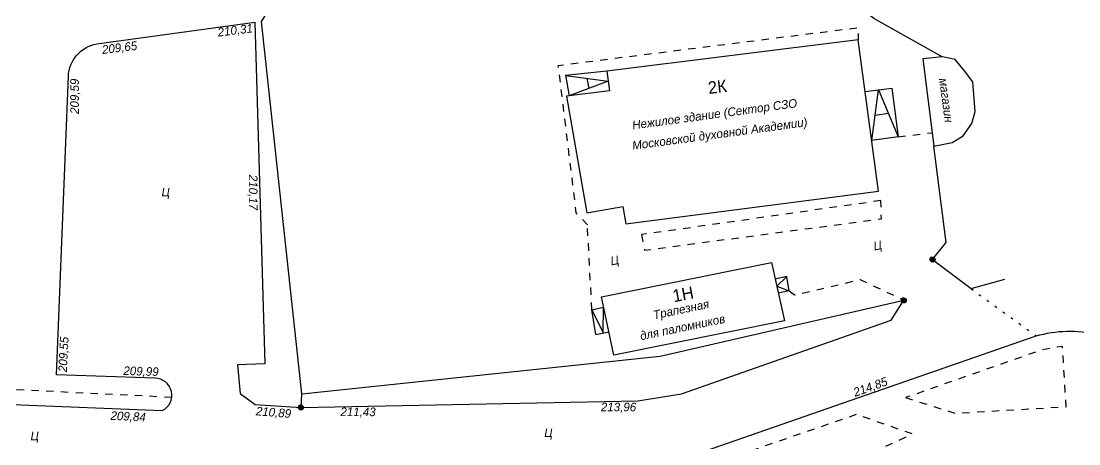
# Model space of a CAD drawing. Header units: metres. Extents: x 2227888 to 2228620, y 529759 to 530801.
# Drawn here: x 2228269.6 to 2228376.9, y 530642.1 to 530685 of the extents above; entities that cross this region are included whole.
import ezdxf

# ---------------------------------------------------------------- set-up
doc = ezdxf.new("R2010")
doc.units = ezdxf.units.M
doc.header["$LTSCALE"] = 0.5
for name, pattern in [('189_3', [3, 1.5, -1.5]), ('24', [3, 1.5, -1.5]), ('366', [2, 0.5, -1.5]), ('CONTI', [0])]:
    doc.linetypes.add(name, pattern=pattern)
for name, color, linetype in [('ЗД_ТОРГОВЫЕ', 252, 'CONTI'), ('ЗДАНИЯ_ЖИЛЫЕ', 252, 'CONTI'), ('ОГРАЖДЕНИЯ', 252, 'CONTI'), ('ТРОТУАРЫ', 252, 'CONTI')]:
    doc.layers.add(name, color=color, linetype=linetype)
doc.layers.get('0').off()
doc.styles.get("Standard").update_dxf_attribs({"font": '', "height": 0.875})
doc.styles.add('БМ431', font='', dxfattribs={"height": 0.875})
doc.styles.add('древний курсив', font='', dxfattribs={"height": 0.875})
doc.styles.add('рубленый', font='', dxfattribs={"height": 1})
doc.styles.get('Standard').set_extended_font_data('Bm431', italic=True)
doc.styles.get('БМ431').set_extended_font_data('Bm431', italic=True)
doc.styles.get('древний курсив').set_extended_font_data('D431', italic=True)
doc.styles.get('рубленый').set_extended_font_data('P131')
doc.linetypes.add('119_3', pattern='A,6,-2,[12,GUGK.shx,S=1,R=0,X=0,Y=0],6,[12,GUGK.shx,S=1,R=180,X=0,Y=0],-2', length=16)
doc.linetypes.add('122_g', pattern='A,1,-2,6,-0.5,-0.2,["Г",Standard,S=2,R=0,X=-0.1,Y=-1],-0.2,-2,6,-2,6,-2,6', length=33.9)
doc.linetypes.add('280', pattern='A,2,[9,GUGK.shx,S=0.25,R=0,X=0,Y=0.5],2,0', length=4)
doc.linetypes.add('474_1', pattern='A,1.5,[4,GUGK.shx,S=1,R=0,X=0,Y=-0.5],-0.5,[5,GUGK.shx,S=0.3,R=45,X=0,Y=0.5],0.001,-0.5,0.5', length=3.001)

# ---------------------------------------------------------------- blocks, each defined once
blk = doc.blocks.new('g107_1a')
at = {"linetype": 'Continuous'}
for p, q in [((-0.25, 0.05), (-0.05, 0.25)), ((-0.25, 0.05), (-0.05, 0.25)), ((-0.25, 0.04), (-0.04, 0.25)), ((-0.25, 0.04), (-0.04, 0.25)), ((-0.25, 0.04), (-0.04, 0.25)), ((-0.25, 0.04), (-0.04, 0.25)), ((-0.25, 0.04), (-0.04, 0.25)), ((-0.25, 0.03), (-0.03, 0.25)), ((-0.25, 0.03), (-0.03, 0.25)), ((-0.25, 0.03), (-0.03, 0.25)), ((-0.25, 0.03), (-0.03, 0.25)), ((-0.25, 0.03), (-0.03, 0.25)), ((-0.25, 0.02), (-0.02, 0.25)), ((-0.25, 0.02), (-0.02, 0.25)), ((-0.25, 0.02), (-0.02, 0.25)), ((-0.25, 0.02), (-0.02, 0.25)), ((-0.25, 0.02), (-0.02, 0.25)), ((-0.25, 0.01), (-0.01, 0.25)), ((-0.25, 0.01), (-0.01, 0.25)), ((-0.25, 0.01), (-0.01, 0.25)), ((-0.25, 0.01), (-0.01, 0.25)), ((-0.25, 0.01), (-0.01, 0.25)), ((-0.25, 0), (0, 0.25)), ((-0.25, 0), (0, 0.25)), ((-0.25, 0), (0, 0.25)), ((-0.25, 0), (0, 0.25)), ((-0.25, 0), (0, 0.25)), ((-0.25, 0), (0, 0.25)), ((-0.25, -0.01), (0.01, 0.25)), ((-0.25, -0.01), (0.01, 0.25)), ((-0.25, -0.01), (0.01, 0.25)), ((-0.25, -0.01), (0.01, 0.25)), ((-0.25, -0.01), (0.01, 0.25)), ((-0.25, -0.01), (0.01, 0.25)), ((-0.25, -0.02), (0.02, 0.25)), ((-0.25, -0.02), (0.02, 0.25)), ((-0.25, -0.02), (0.02, 0.25)), ((-0.25, -0.02), (0.02, 0.25)), ((-0.25, -0.02), (0.02, 0.25)), ((-0.25, -0.02), (0.02, 0.25)), ((-0.25, -0.03), (0.03, 0.25)), ((-0.25, -0.03), (0.03, 0.25)), ((-0.25, -0.03), (0.03, 0.25)), ((-0.25, -0.03), (0.03, 0.25)), ((-0.25, -0.03), (0.03, 0.25)), ((-0.25, -0.03), (0.03, 0.25)), ((-0.25, -0.04), (0.03, 0.25)), ((-0.25, -0.04), (0.04, 0.25)), ((-0.25, -0.04), (0.04, 0.25)), ((-0.25, -0.04), (0.04, 0.25)), ((-0.25, -0.04), (0.04, 0.25)), ((-0.25, -0.04), (0.04, 0.25)), ((-0.25, -0.04), (0.04, 0.25)), ((-0.25, -0.05), (0.05, 0.25)), ((-0.25, -0.05), (0.05, 0.25)), ((-0.25, -0.05), (0.05, 0.25)), ((-0.24, 0.08), (-0.08, 0.24)), ((-0.24, 0.08), (-0.08, 0.24)), ((-0.24, 0.08), (-0.08, 0.24)), ((-0.24, 0.07), (-0.07, 0.24)), ((-0.24, 0.07), (-0.07, 0.24)), ((-0.24, 0.07), (-0.07, 0.24)), ((-0.24, 0.07), (-0.07, 0.24)), ((-0.24, 0.06), (-0.06, 0.24)), ((-0.24, 0.06), (-0.06, 0.24)), ((-0.24, 0.06), (-0.06, 0.24)), ((-0.24, 0.06), (-0.06, 0.24)), ((-0.24, 0.06), (-0.06, 0.24)), ((-0.24, 0.05), (-0.05, 0.24)), ((-0.24, 0.05), (-0.05, 0.24)), ((-0.24, -0.05), (0.05, 0.24)), ((-0.24, -0.05), (0.05, 0.24)), ((-0.24, -0.05), (0.05, 0.24)), ((-0.24, -0.05), (0.05, 0.24)), ((-0.24, -0.06), (0.06, 0.24)), ((-0.24, -0.06), (0.06, 0.24)), ((-0.24, -0.06), (0.06, 0.24)), ((-0.24, -0.06), (0.06, 0.24)), ((-0.24, -0.06), (0.06, 0.24)), ((-0.24, -0.06), (0.06, 0.24)), ((-0.24, -0.06), (0.06, 0.24)), ((-0.24, -0.07), (0.07, 0.24)), ((-0.24, -0.07), (0.07, 0.24)), ((-0.24, -0.07), (0.07, 0.24)), ((-0.24, -0.07), (0.07, 0.24)), ((-0.24, -0.07), (0.07, 0.24)), ((-0.24, -0.07), (0.07, 0.24)), ((-0.24, -0.07), (0.07, 0.24)), ((-0.24, -0.08), (0.08, 0.24)), ((-0.24, -0.08), (0.08, 0.24)), ((-0.24, -0.08), (0.08, 0.24)), ((-0.24, -0.08), (0.08, 0.24)), ((-0.24, -0.08), (0.08, 0.24)), ((-0.24, -0.08), (0.08, 0.24)), ((-0.24, -0.08), (0.08, 0.24)), ((-0.24, -0.08), (0.08, 0.24)), ((-0.23, 0.11), (-0.11, 0.23)), ((-0.23, 0.1), (-0.1, 0.23)), ((-0.23, 0.1), (-0.1, 0.23)), ((-0.23, 0.1), (-0.1, 0.23)), ((-0.23, 0.09), (-0.09, 0.23)), ((-0.23, 0.09), (-0.09, 0.23)), ((-0.23, 0.09), (-0.09, 0.23)), ((-0.24, 0.09), (-0.09, 0.23)), ((-0.23, -0.09), (0.09, 0.23)), ((-0.23, -0.09), (0.09, 0.23)), ((-0.23, -0.09), (0.09, 0.23)), ((-0.23, -0.09), (0.09, 0.23)), ((-0.23, -0.09), (0.09, 0.23)), ((-0.23, -0.09), (0.09, 0.23)), ((-0.23, -0.09), (0.09, 0.23)), ((-0.23, -0.09), (0.09, 0.23)), ((-0.23, -0.1), (0.1, 0.23)), ((-0.23, -0.1), (0.1, 0.23)), ((-0.23, -0.1), (0.1, 0.23)), ((-0.23, -0.1), (0.1, 0.23)), ((-0.23, -0.1), (0.1, 0.23)), ((-0.23, -0.1), (0.1, 0.23)), ((-0.23, -0.1), (0.1, 0.23)), ((-0.23, -0.1), (0.1, 0.23)), ((-0.23, -0.11), (0.11, 0.23)), ((-0.23, -0.11), (0.11, 0.23)), ((-0.23, -0.11), (0.11, 0.23)), ((-0.22, 0.12), (-0.13, 0.22)), ((-0.22, 0.12), (-0.12, 0.22)), ((-0.22, 0.12), (-0.12, 0.22)), ((-0.22, 0.11), (-0.11, 0.22)), ((-0.22, 0.11), (-0.11, 0.22)), ((-0.22, -0.11), (0.11, 0.22)), ((-0.22, -0.11), (0.11, 0.22)), ((-0.22, -0.11), (0.11, 0.22)), ((-0.22, -0.11), (0.11, 0.22)), ((-0.22, -0.11), (0.11, 0.22)), ((-0.22, -0.12), (0.12, 0.22)), ((-0.22, -0.12), (0.12, 0.22)), ((-0.22, -0.12), (0.12, 0.22)), ((-0.22, -0.12), (0.12, 0.22)), ((-0.22, -0.12), (0.12, 0.22)), ((-0.22, -0.12), (0.12, 0.22)), ((-0.22, -0.12), (0.12, 0.22)), ((-0.22, -0.12), (0.12, 0.22)), ((-0.22, -0.12), (0.12, 0.22)), ((-0.22, -0.13), (0.13, 0.22)), ((-0.22, -0.13), (0.13, 0.22)), ((-0.21, 0.14), (-0.14, 0.21)), ((-0.21, 0.13), (-0.13, 0.21)), ((-0.21, 0.13), (-0.13, 0.21)), ((-0.21, -0.13), (0.13, 0.21)), ((-0.21, -0.13), (0.13, 0.21)), ((-0.21, -0.13), (0.13, 0.21)), ((-0.21, -0.13), (0.13, 0.21)), ((-0.21, -0.13), (0.13, 0.21)), ((-0.21, -0.13), (0.13, 0.21)), ((-0.21, -0.13), (0.13, 0.21)), ((-0.21, -0.14), (0.14, 0.21)), ((-0.21, -0.14), (0.14, 0.21)), ((-0.21, -0.14), (0.14, 0.21)), ((-0.21, -0.14), (0.14, 0.21)), ((-0.21, -0.14), (0.14, 0.21)), ((-0.21, -0.14), (0.14, 0.21)), ((-0.21, -0.14), (0.14, 0.21)), ((-0.21, -0.14), (0.14, 0.21)), ((-0.2, 0.15), (-0.15, 0.2)), ((-0.2, 0.14), (-0.14, 0.2)), ((-0.2, -0.14), (0.14, 0.2)), ((-0.2, -0.14), (0.14, 0.2)), ((-0.2, -0.15), (0.15, 0.2)), ((-0.2, -0.15), (0.15, 0.2)), ((-0.2, -0.15), (0.15, 0.2)), ((-0.2, -0.15), (0.15, 0.2)), ((-0.2, -0.15), (0.15, 0.2)), ((-0.2, -0.15), (0.15, 0.2)), ((-0.2, -0.15), (0.15, 0.2)), ((-0.2, -0.15), (0.15, 0.2)), ((-0.2, -0.15), (0.15, 0.2)), ((-0.2, -0.16), (0.16, 0.2)), ((-0.2, -0.16), (0.16, 0.2)), ((-0.19, 0.16), (-0.16, 0.19)), ((-0.19, -0.16), (0.16, 0.19)), ((-0.19, -0.16), (0.16, 0.19)), ((-0.19, -0.16), (0.16, 0.19)), ((-0.19, -0.16), (0.16, 0.19)), ((-0.19, -0.16), (0.16, 0.19)), ((-0.19, -0.16), (0.16, 0.19)), ((-0.19, -0.16), (0.16, 0.19)), ((-0.19, -0.16), (0.16, 0.19)), ((-0.19, -0.16), (0.16, 0.19)), ((-0.19, -0.17), (0.17, 0.19)), ((-0.19, -0.17), (0.17, 0.19)), ((-0.19, -0.17), (0.17, 0.19)), ((-0.18, -0.17), (0.17, 0.18)), ((-0.18, -0.17), (0.17, 0.18)), ((-0.18, -0.17), (0.17, 0.18)), ((-0.18, -0.17), (0.17, 0.18)), ((-0.18, -0.17), (0.17, 0.18)), ((-0.18, -0.17), (0.17, 0.18)), ((-0.18, -0.17), (0.17, 0.18)), ((-0.18, -0.17), (0.17, 0.18)), ((-0.18, -0.18), (0.18, 0.18)), ((-0.18, -0.18), (0.18, 0.18)), ((-0.18, -0.18), (0.18, 0.18)), ((-0.18, -0.18), (0.18, 0.18)), ((-0.17, -0.18), (0.18, 0.17)), ((-0.17, -0.18), (0.18, 0.17)), ((-0.17, -0.18), (0.18, 0.17)), ((-0.17, -0.18), (0.18, 0.17)), ((-0.17, -0.18), (0.18, 0.17)), ((-0.17, -0.18), (0.18, 0.17)), ((-0.17, -0.18), (0.18, 0.17)), ((-0.17, -0.19), (0.19, 0.17)), ((-0.17, -0.19), (0.19, 0.17)), ((-0.17, -0.19), (0.19, 0.17)), ((-0.17, -0.19), (0.19, 0.17)), ((-0.16, -0.19), (0.19, 0.16)), ((-0.16, -0.19), (0.19, 0.16)), ((-0.16, -0.19), (0.19, 0.16)), ((-0.16, -0.19), (0.19, 0.16)), ((-0.16, -0.19), (0.19, 0.16)), ((-0.16, -0.19), (0.19, 0.16)), ((-0.16, -0.19), (0.19, 0.16)), ((-0.16, -0.19), (0.19, 0.16)), ((-0.16, -0.19), (0.19, 0.16)), ((-0.16, -0.2), (0.2, 0.16)), ((-0.15, -0.2), (0.2, 0.15)), ((-0.15, -0.2), (0.2, 0.15)), ((-0.15, -0.2), (0.2, 0.15)), ((-0.15, -0.2), (0.2, 0.15)), ((-0.15, -0.2), (0.2, 0.15)), ((-0.15, -0.2), (0.2, 0.15)), ((-0.15, -0.2), (0.2, 0.15)), ((-0.15, -0.2), (0.2, 0.15)), ((-0.15, -0.2), (0.2, 0.15)), ((-0.15, -0.2), (0.2, 0.15)), ((-0.14, -0.2), (0.2, 0.14)), ((-0.14, -0.2), (0.2, 0.14)), ((-0.14, -0.21), (0.21, 0.14)), ((-0.14, -0.21), (0.21, 0.14)), ((-0.14, -0.21), (0.21, 0.14)), ((-0.14, -0.21), (0.21, 0.14)), ((-0.14, -0.21), (0.21, 0.14)), ((-0.14, -0.21), (0.21, 0.14)), ((-0.14, -0.21), (0.21, 0.14)), ((-0.13, -0.21), (0.21, 0.13)), ((-0.13, -0.21), (0.21, 0.13)), ((-0.13, -0.21), (0.21, 0.13)), ((-0.13, -0.21), (0.21, 0.13)), ((-0.13, -0.21), (0.21, 0.13)), ((-0.13, -0.21), (0.21, 0.13)), ((-0.13, -0.21), (0.21, 0.13)), ((-0.13, -0.22), (0.22, 0.13)), ((-0.13, -0.22), (0.22, 0.13)), ((-0.13, -0.22), (0.22, 0.12)), ((-0.12, -0.22), (0.22, 0.12)), ((-0.12, -0.22), (0.22, 0.12)), ((-0.12, -0.22), (0.22, 0.12)), ((-0.12, -0.22), (0.22, 0.12)), ((-0.12, -0.22), (0.22, 0.12)), ((-0.12, -0.22), (0.22, 0.12)), ((-0.12, -0.22), (0.22, 0.12)), ((-0.12, -0.22), (0.22, 0.12)), ((-0.11, -0.22), (0.22, 0.11)), ((-0.11, -0.22), (0.22, 0.11)), ((-0.11, -0.22), (0.22, 0.11)), ((-0.11, -0.22), (0.22, 0.11)), ((-0.11, -0.22), (0.22, 0.11)), ((-0.11, -0.23), (0.23, 0.11)), ((-0.11, -0.23), (0.23, 0.11)), ((-0.11, -0.23), (0.23, 0.11)), ((-0.11, -0.23), (0.23, 0.11)), ((-0.1, -0.23), (0.23, 0.1)), ((-0.1, -0.23), (0.23, 0.1)), ((-0.1, -0.23), (0.23, 0.1)), ((-0.1, -0.23), (0.23, 0.1)), ((-0.1, -0.23), (0.23, 0.1)), ((-0.1, -0.23), (0.23, 0.1)), ((-0.1, -0.23), (0.23, 0.1)), ((-0.1, -0.23), (0.23, 0.1)), ((-0.09, -0.23), (0.23, 0.09)), ((-0.09, -0.23), (0.23, 0.09)), ((-0.09, -0.23), (0.23, 0.09)), ((-0.09, -0.23), (0.23, 0.09)), ((-0.09, -0.23), (0.23, 0.09)), ((-0.09, -0.23), (0.23, 0.09)), ((-0.09, -0.23), (0.23, 0.09)), ((-0.09, -0.24), (0.23, 0.09)), ((-0.08, -0.24), (0.24, 0.08)), ((-0.08, -0.24), (0.24, 0.08)), ((-0.08, -0.24), (0.24, 0.08)), ((-0.08, -0.24), (0.24, 0.08)), ((-0.08, -0.24), (0.24, 0.08)), ((-0.08, -0.24), (0.24, 0.08)), ((-0.08, -0.24), (0.24, 0.08)), ((-0.07, -0.24), (0.24, 0.07)), ((-0.07, -0.24), (0.24, 0.07)), ((-0.07, -0.24), (0.24, 0.07)), ((-0.07, -0.24), (0.24, 0.07)), ((-0.07, -0.24), (0.24, 0.07)), ((-0.07, -0.24), (0.24, 0.07)), ((-0.07, -0.24), (0.24, 0.07)), ((-0.06, -0.24), (0.24, 0.06)), ((-0.06, -0.24), (0.24, 0.06)), ((-0.06, -0.24), (0.24, 0.06)), ((-0.06, -0.24), (0.24, 0.06)), ((-0.06, -0.24), (0.24, 0.06)), ((-0.06, -0.24), (0.24, 0.06)), ((-0.06, -0.24), (0.24, 0.06)), ((-0.06, -0.24), (0.24, 0.06)), ((-0.05, -0.24), (0.24, 0.05)), ((-0.05, -0.24), (0.24, 0.05)), ((-0.05, -0.24), (0.24, 0.05)), ((-0.05, -0.25), (0.25, 0.05)), ((-0.05, -0.25), (0.25, 0.05)), ((-0.05, -0.25), (0.25, 0.05)), ((-0.04, -0.25), (0.25, 0.04)), ((-0.04, -0.25), (0.25, 0.04)), ((-0.04, -0.25), (0.25, 0.04)), ((-0.04, -0.25), (0.25, 0.04)), ((-0.04, -0.25), (0.25, 0.04)), ((-0.04, -0.25), (0.25, 0.04)), ((-0.04, -0.25), (0.25, 0.04)), ((-0.03, -0.25), (0.25, 0.03)), ((-0.03, -0.25), (0.25, 0.03)), ((-0.03, -0.25), (0.25, 0.03)), ((-0.03, -0.25), (0.25, 0.03)), ((-0.03, -0.25), (0.25, 0.03)), ((-0.03, -0.25), (0.25, 0.03)), ((-0.02, -0.25), (0.25, 0.02)), ((-0.02, -0.25), (0.25, 0.02)), ((-0.02, -0.25), (0.25, 0.02)), ((-0.02, -0.25), (0.25, 0.02)), ((-0.02, -0.25), (0.25, 0.02)), ((-0.02, -0.25), (0.25, 0.02)), ((-0.01, -0.25), (0.25, 0.01)), ((-0.01, -0.25), (0.25, 0.01)), ((-0.01, -0.25), (0.25, 0.01)), ((-0.01, -0.25), (0.25, 0.01)), ((-0.01, -0.25), (0.25, 0.01)), ((-0.01, -0.25), (0.25, 0.01)), ((0, -0.25), (0.25, 0)), ((0, -0.25), (0.25, 0)), ((0, -0.25), (0.25, 0)), ((0, -0.25), (0.25, 0)), ((0, -0.25), (0.25, 0)), ((0, -0.25), (0.25, 0)), ((0.01, -0.25), (0.25, -0.01)), ((0.01, -0.25), (0.25, -0.01)), ((0.01, -0.25), (0.25, -0.01)), ((0.01, -0.25), (0.25, -0.01)), ((0.01, -0.25), (0.25, -0.01)), ((0.02, -0.25), (0.25, -0.02)), ((0.02, -0.25), (0.25, -0.02)), ((0.02, -0.25), (0.25, -0.02)), ((0.02, -0.25), (0.25, -0.02)), ((0.02, -0.25), (0.25, -0.02)), ((0.02, -0.25), (0.25, -0.02)), ((0.03, -0.25), (0.25, -0.03)), ((0.03, -0.25), (0.25, -0.03)), ((0.03, -0.25), (0.25, -0.03)), ((0.03, -0.25), (0.25, -0.03)), ((0.03, -0.25), (0.25, -0.04)), ((0.04, -0.25), (0.25, -0.04)), ((0.04, -0.25), (0.25, -0.04)), ((0.04, -0.25), (0.25, -0.04)), ((0.04, -0.25), (0.25, -0.04)), ((0.05, -0.25), (0.25, -0.05)), ((0.05, -0.25), (0.25, -0.05)), ((0.05, -0.24), (0.24, -0.05)), ((0.05, -0.24), (0.24, -0.05)), ((0.05, -0.24), (0.24, -0.05)), ((0.06, -0.24), (0.24, -0.06)), ((0.06, -0.24), (0.24, -0.06)), ((0.06, -0.24), (0.24, -0.06)), ((0.06, -0.24), (0.24, -0.06)), ((0.07, -0.24), (0.24, -0.07)), ((0.07, -0.24), (0.24, -0.07)), ((0.07, -0.24), (0.24, -0.07)), ((0.07, -0.24), (0.24, -0.07)), ((0.08, -0.24), (0.24, -0.08)), ((0.08, -0.24), (0.24, -0.08)), ((0.08, -0.24), (0.24, -0.08)), ((0.08, -0.24), (0.24, -0.08)), ((0.09, -0.23), (0.23, -0.09)), ((0.09, -0.23), (0.23, -0.09)), ((0.09, -0.23), (0.23, -0.09)), ((0.1, -0.23), (0.23, -0.1)), ((0.1, -0.23), (0.23, -0.1)), ((0.1, -0.23), (0.23, -0.1)), ((0.11, -0.23), (0.23, -0.11)), ((0.11, -0.23), (0.23, -0.11)), ((0.11, -0.22), (0.22, -0.11)), ((0.12, -0.22), (0.22, -0.12)), ((0.12, -0.22), (0.22, -0.12)), ((0.12, -0.22), (0.22, -0.12)), ((0.13, -0.21), (0.21, -0.13)), ((0.13, -0.21), (0.21, -0.13)), ((0.14, -0.21), (0.21, -0.14)), ((0.14, -0.21), (0.21, -0.14)), ((0.15, -0.2), (0.2, -0.15)), ((0.16, -0.19), (0.19, -0.16)), ((0.17, -0.18), (0.18, -0.17))]:
    blk.add_line(p, q, dxfattribs=at)
blk.add_circle((0, 0), 0.25, dxfattribs=at)

msp = doc.modelspace()

# ---------------------------------------------------------------- linework, layer by layer
at = {"layer": 'ЗД_ТОРГОВЫЕ', "flags": 128}
for points in [[(2228362.16, 530672.3), (2228364.04, 530672.65), (2228365.13, 530673.35), (2228366.03, 530674.58), (2228366.35, 530675.81), (2228366.14, 530678.83), (2228365.29, 530679.93), (2228364.32, 530681.07), (2228363.04, 530681.34), (2228361.07, 530681.16), (2228362.16, 530672.3)], [(2228347.5, 530657.63), (2228347.25, 530659.07), (2228346.08, 530658.81)], [(2228347.25, 530659.07), (2228346.24, 530658.1), (2228347.5, 530657.63)], [(2228347.5, 530657.63), (2228346.4, 530657.39)], [(2228327.89, 530653.19), (2228327.5, 530655.7), (2228328.69, 530655.95)], [(2228327.5, 530655.7), (2228328.65, 530653.35), (2228328.69, 530655.95)], [(2228327.89, 530653.19), (2228329.21, 530653.47)]]:
    msp.add_lwpolyline(points, dxfattribs=at)
msp.add_lwpolyline([(2228328.46, 530657.01), (2228345.7, 530660.5), (2228347.03, 530654.58), (2228329.71, 530651.08)], close=True, dxfattribs=at)
at = {"layer": 'ЗДАНИЯ_ЖИЛЫЕ', "linetype": '24', "flags": 128}
for points in [[(2228327.04, 530664.31), (2228325.92, 530665.52), (2228324.09, 530680.49), (2228354.52, 530684.32), (2228354.49, 530683.08)], [(2228356.8, 530666.77), (2228332.54, 530663.32)]]:
    msp.add_lwpolyline(points, dxfattribs=at)
at = {"layer": 'ЗДАНИЯ_ЖИЛЫЕ', "flags": 128}
msp.add_lwpolyline([(2228330.62, 530666.17), (2228330.93, 530664.4), (2228356.57, 530667.74), (2228354.49, 530683.08), (2228329.02, 530679.89), (2228329.27, 530677.91), (2228324.92, 530677.37), (2228326.99, 530665.53)], close=True, dxfattribs=at)
for points in [[(2228329.02, 530679.89), (2228324.82, 530679.45), (2228325.21, 530677.4)], [(2228324.82, 530679.45), (2228329.14, 530678.9), (2228325.21, 530677.4)], [(2228326.98, 530679.18), (2228327.18, 530678.15)], [(2228355.21, 530677.83), (2228357.91, 530678.19), (2228358.56, 530673.24), (2228355.88, 530672.88)], [(2228355.88, 530672.88), (2228356.56, 530678.01), (2228358.56, 530673.24)], [(2228356.22, 530675.45), (2228357.56, 530675.63)]]:
    msp.add_lwpolyline(points, dxfattribs=at)
at = {"layer": 'ОГРАЖДЕНИЯ', "linetype": '474_1', "flags": 128}
for points in [[(2228298.01, 530645.78), (2228298.1, 530647.16), (2228294, 530684.93), (2228299.23, 530693.02), (2228338.07, 530703.93)], [(2228363.03, 530681.34), (2228356.1, 530685.24), (2228353.85, 530687.01), (2228338.07, 530703.93)], [(2228362.04, 530660.8), (2228363.42, 530662.52), (2228362.16, 530672.3)], [(2228298.1, 530647.16), (2228334.42, 530651), (2228359.13, 530656.66)]]:
    msp.add_lwpolyline(points, dxfattribs=at)
at = {"layer": 'ТРОТУАРЫ', "flags": 128}
for points in [[(2228235.18, 530776.89), (2228234.77, 530776.38), (2228234.66, 530774.17), (2228234.17, 530767.5), (2228234.24, 530764.54), (2228236.38, 530754.77, 0.217497), (2228238.89, 530751.42), (2228246.62, 530751.3), (2228246.65, 530742.34), (2228258.46, 530733.62), (2228259.3, 530732.5), (2228262.75, 530724.96), (2228263.48, 530721.94), (2228263.15, 530686.08, -0.372639), (2228255.87, 530680.29), (2228245.91, 530680.28, 0.320358), (2228242.64, 530676.38), (2228247.81, 530661.5), (2228251.73, 530650.31), (2228252.97, 530648.59), (2228257.07, 530646.57), (2228268.74, 530646.09), (2228283.93, 530645.47), (2228283.93, 530645.47)], [(2228283.93, 530645.47, 0.802193), (2228283.19, 530648.75), (2228273.22, 530649.1), (2228274.42, 530679.38, -0.353577), (2228277.29, 530682.66), (2228293.33, 530684.87), (2228294.33, 530650.22), (2228291.55, 530650.1), (2228291.85, 530647.19, 0.448505), (2228291.85, 530647.19), (2228291.85, 530647.19)], [(2228332.6, 530640.23), (2228338.93, 530641.37), (2228372.55, 530653.04, -0.136614), (2228378.75, 530653.16), (2228384.46, 530649.28), (2228387.79, 530645.46), (2228390.34, 530640.77)]]:
    msp.add_lwpolyline(points, format="xyb", dxfattribs=at)
at = {"layer": 'ТРОТУАРЫ', "linetype": '189_3', "flags": 128}
for points in [[(2228284.9, 530646.81), (2228270.36, 530647.52), (2228257.24, 530648.07), (2228254.59, 530648.93), (2228253.04, 530651), (2228249.12, 530661.93), (2228243.35, 530678.46)], [(2228358.56, 530673.24), (2228361.99, 530673.66)], [(2228332.54, 530663.32), (2228332.84, 530661.74), (2228356.85, 530664.92), (2228356.8, 530666.77)], [(2228327.5, 530655.7), (2228327.04, 530664.31)], [(2228347.5, 530657.63), (2228348.03, 530657.21), (2228354.71, 530658.76), (2228359.13, 530656.66)], [(2228359.3, 530646.79), (2228364.34, 530645.2), (2228375.58, 530645.87), (2228375.22, 530651.99), (2228373.09, 530651.62), (2228359.3, 530646.79)], [(2228353.23, 530639.95), (2228360, 530643.1), (2228354.33, 530645.07), (2228339.83, 530640.08), (2228339.83, 530640.08), (2228333.11, 530638.78)]]:
    msp.add_lwpolyline(points, dxfattribs=at)
at = {"layer": 'ТРОТУАРЫ', "flags": 128}
for points in [[(2228362.04, 530660.8), (2228365.94, 530657.85), (2228369.37, 530658.79)], [(2228332.14, 530646.47), (2228336.57, 530647.18), (2228357.83, 530654.64), (2228359.13, 530656.66)], [(2228291.85, 530647.19), (2228293.36, 530646.1), (2228298.01, 530645.78), (2228332.14, 530646.47)]]:
    msp.add_lwpolyline(points, dxfattribs=at)
at = {"layer": 'ТРОТУАРЫ', "linetype": '366', "flags": 128}
msp.add_lwpolyline([(2228365.94, 530657.85), (2228372.56, 530653.04)], dxfattribs=at)

# ---------------------------------------------------------------- block references
at = {"layer": 'ОГРАЖДЕНИЯ', "linetype": '366'}
for p in [(2228362.04, 530660.8, 215.31), (2228359.13, 530656.66, 201.77), (2228297.98, 530645.79, 201.77)]:
    msp.add_blockref('g107_1a', p, dxfattribs=at)

# ---------------------------------------------------------------- texts
at = {"layer": 'ЗД_ТОРГОВЫЕ'}
for s, height, rotation, style, p in [('магазин', 0.875, 277.6964, 'древний курсив', (2228362.69, 530679.12)), ('1Н', 1.25, 10.6632, 'рубленый', (2228335.81, 530656.46)), ('Трапезная', 0.875, 11.7952, 'БМ431', (2228333.81, 530654.72)), ('для паломников', 0.875, 11.7952, 'БМ431', (2228332.48, 530652.6))]:
    msp.add_text(s, height=height, rotation=rotation, dxfattribs=dict(at, style=style)).set_placement(p)
at = {"layer": 'ЗДАНИЯ_ЖИЛЫЕ', "style": 'рубленый'}
msp.add_text('2К', height=1.25, rotation=6.79, dxfattribs=at).set_placement((2228339.35, 530677.58))
at = {"layer": 'ЗДАНИЯ_ЖИЛЫЕ', "linetype": '119_3', "style": 'БМ431'}
for s, p in [('Нежилое здание (Сектор СЗО', (2228331.65, 530673.98)), ('Московской духовной Академии)', (2228331.65, 530671.92))]:
    msp.add_text(s, height=0.875, rotation=7.7314, dxfattribs=at).set_placement(p)
at = {"layer": 'ТРОТУАРЫ', "linetype": '280', "style": 'древний курсив'}
for s, rotation, p in [('210,31', 7.1206, (2228289.61, 530683.4)), ('209,65', 6.8964, (2228277.88, 530681.64)), ('209,59', 90, (2228275.48, 530675.56)), ('210,17', 270, (2228292.72, 530669.39)), ('209,55', 87.0528, (2228274.26, 530649.36)), ('209,99', 358.1346, (2228279.98, 530649.09)), ('214,85', 19.6887, (2228354.2, 530646.87)), ('209,84', 357.2287, (2228278.67, 530644.54)), ('210,89', 355.6114, (2228293.4, 530645))]:
    msp.add_text(s, height=0.875, rotation=rotation, dxfattribs=at).set_placement(p)
at = {"layer": 'ТРОТУАРЫ', "linetype": '122_g', "style": 'БМ431'}
for p in [(2228283.86, 530667.19), (2228270.58, 530642.46), (2228322.67, 530642.78)]:
    msp.add_text('Ц', height=0.875, dxfattribs=at).set_placement(p)
at = {"layer": 'ТРОТУАРЫ', "linetype": '189_3', "style": 'БМ431'}
for p in [(2228356.13, 530661.71), (2228329.47, 530660.2)]:
    msp.add_text('Ц', height=0.875, rotation=10.3233, dxfattribs=at).set_placement(p)
at = {"layer": 'ТРОТУАРЫ', "linetype": '280', "style": 'древний курсив'}
for s, p in [('213,96', (2228328.41, 530645.4)), ('211,43', (2228302, 530644.91))]:
    msp.add_text(s, height=0.875, dxfattribs=at).set_placement(p)

doc.saveas('drawing.dxf')
